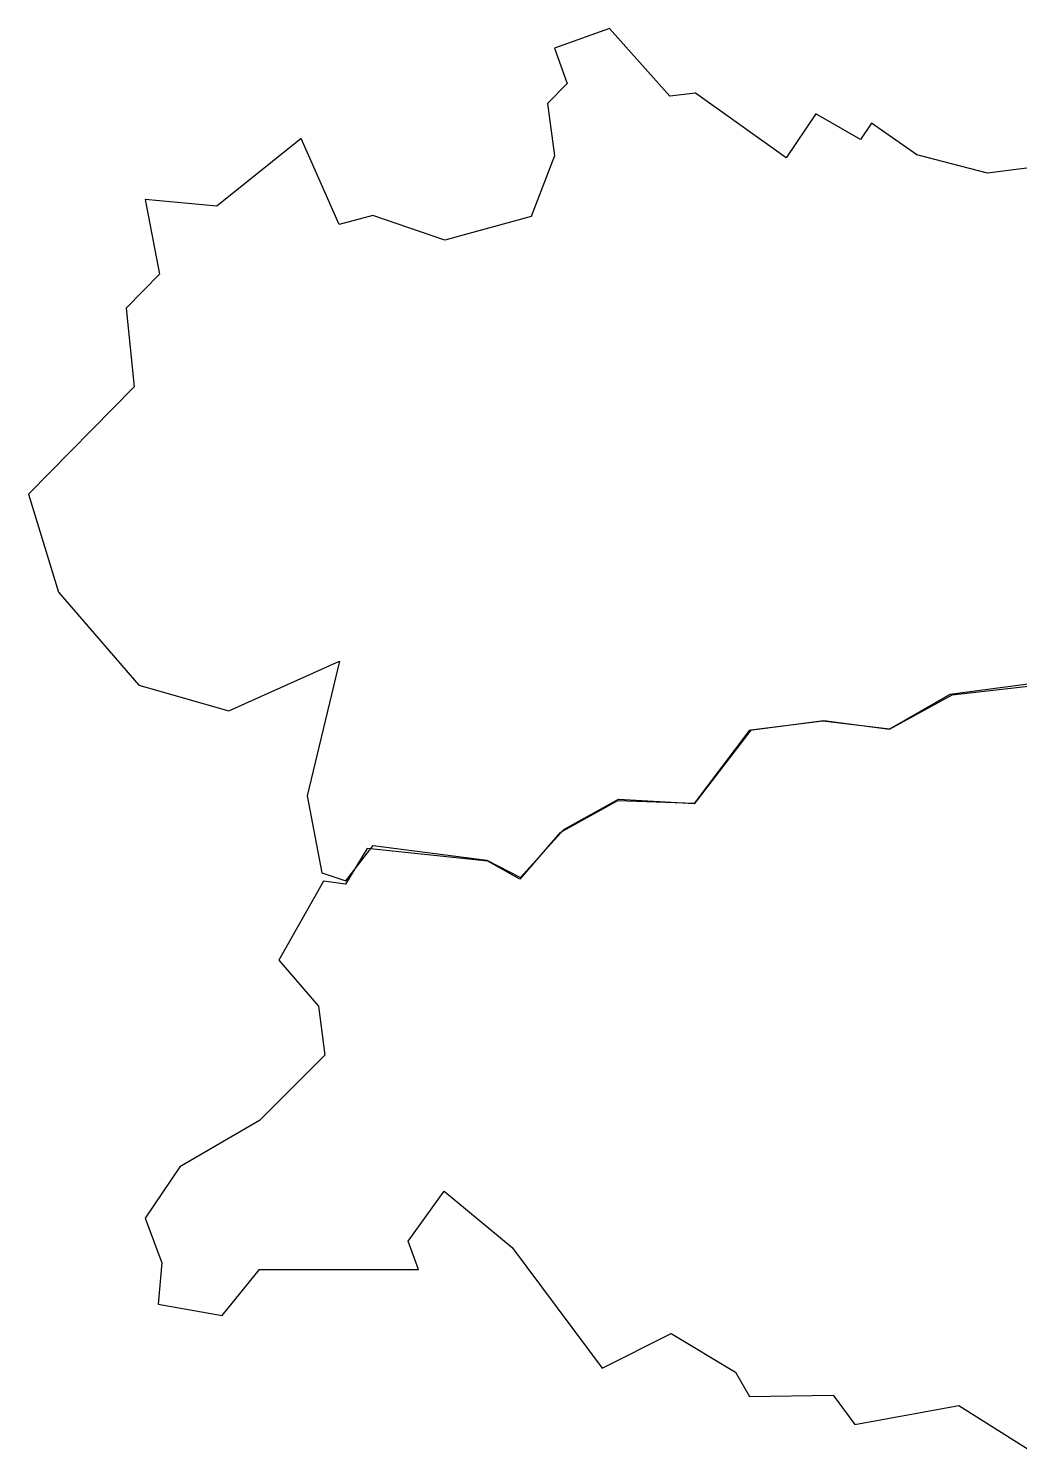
# Model space of a CAD drawing. Extents: x -55316 to 65086, y -54159 to 22922.
# Drawn here: x -55316 to -14686, y -35569 to 22922 of the extents above; entities that cross this region are included whole.
import ezdxf

# ---------------------------------------------------------------- set-up
doc = ezdxf.new("R2010")
doc.units = 0
doc.header["$MEASUREMENT"] = 0
doc.layers.add('ZONES', color=7, linetype='Continuous')

msp = doc.modelspace()

# ---------------------------------------------------------------- linework, layer by layer
at = {"layer": 'ZONES', "color": 1, "linetype": 'Continuous'}
for points in [[(-13210, 17346.2), (-16002.3, 16987), (-18893.7, 17750.3), (-20752.4, 19043.3), (-21210.4, 18369.9), (-23039.2, 19420.3), (-24254.3, 17615.6), (-27971.6, 20275.3), (-29022.2, 20147.7), (-31500.4, 22922.3), (-33743.5, 22123.6), (-33233.9, 20672.7), (-34038.2, 19850.8), (-33743.5, 17704.2), (-34711.6, 15220.9), (-38247.1, 14252.8), (-41193.4, 15263), (-42582.3, 14884.2), (-44139.7, 18419.7), (-47591, 15641.8), (-50531.1, 15912.2), (-49945.3, 12857), (-51318.1, 11462.7), (-50989.3, 8240.3), (-55315.7, 3831.4), (-54080.2, -177.6), (-50792, -3992), (-47109.2, -5044.3), (-42571.4, -3005.5), (-43886.7, -8529.8), (-43294.8, -11686.5), (-42308.3, -12015.3), (-41190.3, -10568.5), (-36521, -11160.4), (-35139.9, -11883.8), (-33364.3, -9910.9), (-31128.3, -8661.3), (-28013.3, -8842.2), (-25735.5, -5833.4), (-22710.4, -5438.8), (-20016.3, -5790.7), (-17449.2, -4386.6), (-13963.6, -3992)], [(-13913.3, -3896.7), (-17543.5, -4370.2), (-20016.3, -5790.7), (-22752.1, -5475), (-25698.4, -5843.3), (-28013.3, -8842.2), (-31170, -8737), (-33537.5, -10052.3), (-35168.5, -11946.3), (-36483.8, -11209.7), (-41429.3, -10683.6), (-42323.7, -12156.7), (-43219.7, -12028.7), (-45059.6, -15260.8), (-43428.6, -17154.9), (-43165.5, -19154.1), (-45848.7, -21837.3), (-49110.7, -23731.4), (-50531.2, -25835.8), (-49847.2, -27677.3), (-50005.1, -29360.8), (-47374.5, -29834.3), (-45848.7, -27940.3), (-39324.8, -27940.3), (-39745.7, -26782.9), (-38272.6, -24731), (-35484.2, -27045.9), (-31801.3, -31991.4), (-28960.3, -30570.9), (-26329.7, -32149.3), (-25751, -33148.9), (-22331.2, -33096.3), (-21436.8, -34306.4), (-17175.2, -33517.2), (-13913.3, -35569)]]:
    msp.add_lwpolyline(points, dxfattribs=at)

doc.saveas('drawing.dxf')
